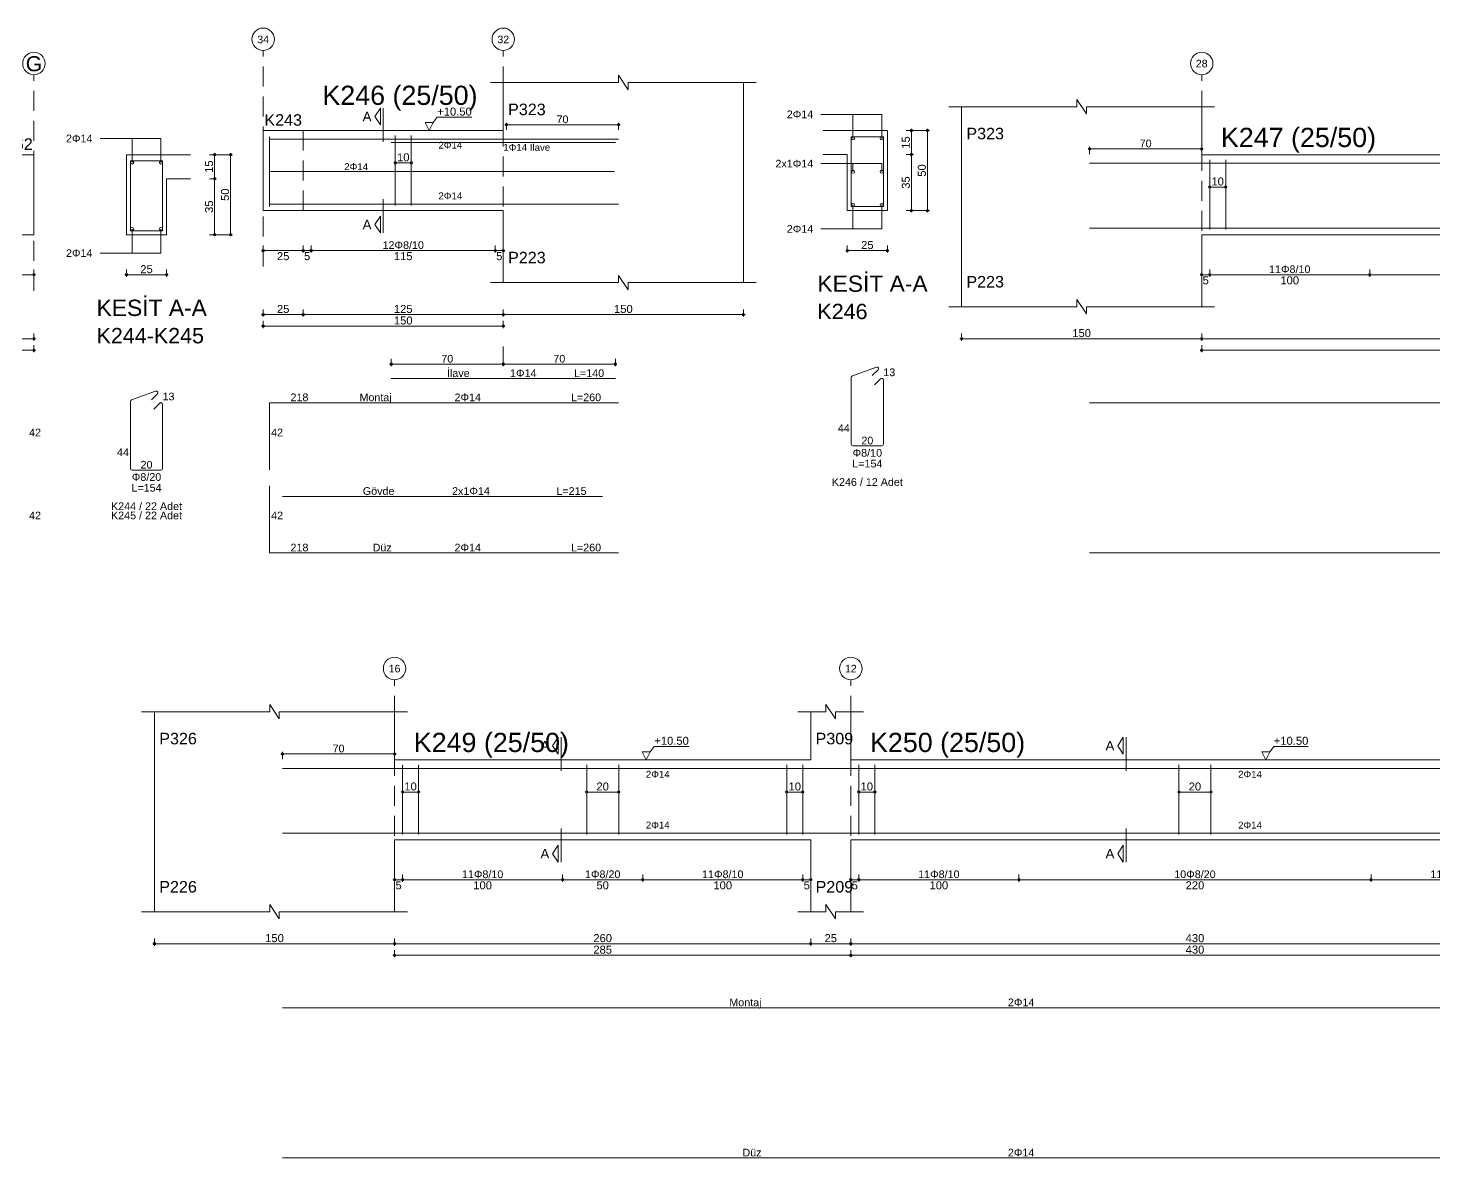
# Model space of a CAD drawing. Header units: millimetres. Extents: x 23801 to 80069, y 9628 to 14137.
# Drawn here: x 65077 to 66394, y 10728 to 11787 of the extents above; entities that cross this region are included whole.
import ezdxf

# ---------------------------------------------------------------- set-up
doc = ezdxf.new("R2010")
doc.units = ezdxf.units.MM
doc.linetypes.add('DASHDOT2', pattern=[12.7, 6.35, -3.175, 0, -3.175])
doc.linetypes.add('DASHED4', pattern=[18.75, 12.5, -6.25])
doc.layers.add('aks', color=251, linetype='DASHDOT2', lineweight=35)
for name, color, linetype in [('Donatı Topl. Uzun. Yazısı', 7, 'Continuous'), ('Donatı Uz. Yazısı', 7, 'Continuous'), ('Donatı Yazısı', 7, 'Continuous'), ('Donatı Çizgisi', 7, 'Continuous'), ('Kiriş', 7, 'Continuous'), ('Standart', 7, 'Continuous'), ('Ölçülendirme', 7, 'Continuous')]:
    doc.layers.add(name, color=color, linetype=linetype)
doc.styles.add('arial_1_18', font='arial.ttf', dxfattribs={"height": 0.2})

# ---------------------------------------------------------------- blocks, each defined once
blk = doc.blocks.new('IDE668Entity7480')
at = {"layer": 'aks', "color": 30, "linetype": 'DASHED4', "lineweight": 5}
blk.add_lwpolyline([(21102.76, 2001.7), (21102.76, 2136.7)], dxfattribs=at)
at = {"layer": 'aks', "color": 1, "linetype": 'Continuous', "lineweight": 5}
blk.add_circle((21102.76, 2143.7), 7, dxfattribs=at)
at = {"layer": 'Donatı Çizgisi', "color": 5, "linetype": 'Continuous', "lineweight": 5}
for points in [[(21163.09, 2039.2), (21163.09, 2082.8)], [(21163.09, 2082.8), (21183.09, 2082.8)], [(21183.09, 2039.2), (21183.09, 2082.8)], [(21163.09, 2039.2), (21183.09, 2039.2)], [(21163.09, 1890.62), (21163.09, 1932.49)], [(21163.76, 1933.44), (21178.77, 1938.91)], [(21176.2, 1933.59), (21179.84, 1937.23)], [(21177.58, 1927.68), (21181.35, 1931.46)], [(21183.09, 1890.62), (21183.09, 1930.74)], [(21164.11, 1889.6), (21182.07, 1889.6)]]:
    blk.add_lwpolyline(points, dxfattribs=at)
for centre in [(21164.09, 2081.8), (21182.09, 2081.8), (21164.09, 2040.2), (21182.09, 2040.2)]:
    blk.add_circle(centre, 1, dxfattribs=at)
for centre, start, end in [((21164.11, 1932.49), 110, 180), ((21179.12, 1937.95), 315, 110), ((21182.07, 1930.74), 0, 135), ((21164.11, 1890.62), 180, 270), ((21182.07, 1890.62), 270, 0)]:
    blk.add_arc(centre, 1.02, start, end, dxfattribs=at)
at = {"layer": 'Kiriş', "color": 1, "linetype": 'Continuous', "lineweight": 5}
for points in [[(20167.76, 2086.7), (21102.76, 2086.7)], [(21102.76, 2036.7), (21102.76, 2086.7)], [(21160.59, 2036.7), (21160.59, 2086.7)], [(21160.59, 2086.7), (21200.59, 2086.7)], [(21185.59, 2071.7), (21200.59, 2071.7)], [(21185.59, 2036.7), (21185.59, 2071.7)], [(20167.76, 2036.7), (21102.76, 2036.7)], [(21160.59, 2036.7), (21185.59, 2036.7)]]:
    blk.add_lwpolyline(points, dxfattribs=at)
at = {"layer": 'Kiriş', "color": 1, "linetype": 'DASHED4', "lineweight": 5}
blk.add_lwpolyline([(21102.76, 2036.7), (21102.76, 2086.7)], dxfattribs=at)
at = {"layer": 'Ölçülendirme', "color": 1, "linetype": 'Continuous', "lineweight": 5}
for points in [[(21144.09, 2096.8), (21182.09, 2096.8)], [(21164.09, 2081.8), (21164.09, 2096.8)], [(21182.09, 2081.8), (21182.09, 2096.8)], [(21212.34, 2086.7), (21226.84, 2086.7)], [(21215.59, 2035.7), (21215.59, 2087.7)], [(21225.59, 2035.7), (21225.59, 2087.7)], [(21212.34, 2071.7), (21216.84, 2071.7)], [(21164.09, 2025.2), (21164.09, 2040.2)], [(21182.09, 2025.2), (21182.09, 2040.2)], [(21212.34, 2036.7), (21226.84, 2036.7)], [(21144.09, 2025.2), (21182.09, 2025.2)], [(20166.76, 2011.7), (21103.76, 2011.7)], [(21102.76, 2010.45), (21102.76, 2014.95)], [(21159.59, 2011.7), (21186.59, 2011.7)], [(21160.59, 2010.45), (21160.59, 2014.95)], [(21185.59, 2010.45), (21185.59, 2014.95)], [(20166.76, 1971.7), (21103.76, 1971.7)], [(21102.76, 1970.45), (21102.76, 1974.95)], [(21102.76, 1963.25), (21102.76, 1967.75)], [(20166.76, 1964.5), (21103.76, 1964.5)]]:
    blk.add_lwpolyline(points, dxfattribs=at)
for centre in [(21215.59, 2086.7), (21225.59, 2086.7), (21215.59, 2071.7), (21215.59, 2036.7), (21225.59, 2036.7), (21102.76, 2011.7), (21160.59, 2011.7), (21185.59, 2011.7), (21102.76, 1971.7), (21102.76, 1964.5)]:
    blk.add_circle(centre, 0.75, dxfattribs=at)
at = {"layer": 'aks', "color": 1, "linetype": 'Continuous', "lineweight": 5, "style": 'arial_1_18'}
blk.add_text('G', height=9.45, dxfattribs=at).set_placement((21097.63, 2138.82))
at = {"layer": 'Donatı Topl. Uzun. Yazısı', "color": 1, "linetype": 'Continuous', "lineweight": 5, "style": 'arial_1_18'}
blk.add_text('L=154', height=4.8, dxfattribs=at).set_placement((21163.68, 1876.16))
at = {"layer": 'Donatı Uz. Yazısı', "color": 1, "linetype": 'Continuous', "lineweight": 5, "style": 'arial_1_18'}
for s, p in [('13', (21183.09, 1933.2)), ('42', (21099.72, 1910.7)), ('44', (21154.67, 1898.32)), ('20', (21169.36, 1890.56)), ('42', (21099.72, 1858.85))]:
    blk.add_text(s, height=4.8, dxfattribs=at).set_placement(p)
at = {"layer": 'Donatı Yazısı', "color": 5, "linetype": 'Continuous', "lineweight": 5, "style": 'arial_1_18'}
for s, p in [('2Φ14', (21122.76, 2094.4)), ('2Φ14', (21122.76, 2022.8)), ('Φ8/20', (21163.89, 1882.88)), ('K244 / 22 Adet', (21150.91, 1864.64)), ('K245 / 22 Adet', (21150.91, 1858.88))]:
    blk.add_text(s, height=4.8, dxfattribs=at).set_placement(p)
at = {"layer": 'Kiriş', "color": 1, "linetype": 'Continuous', "lineweight": 5, "style": 'arial_1_18'}
for s, height, p in [('K262', 7.2, (21078.51, 2089.7)), ('KESİT A-A', 10.2, (21141.89, 1985.9)), ('K244-K245', 9.6, (21141.89, 1968.82))]:
    blk.add_text(s, height=height, dxfattribs=at).set_placement(p)
at = {"layer": 'Ölçülendirme', "color": 1, "linetype": 'Continuous', "lineweight": 5, "style": 'arial_1_18'}
for s, p in [('15', (21214.63, 2075.32)), ('50', (21224.63, 2057.82)), ('35', (21214.63, 2050.32))]:
    blk.add_text(s, height=5, rotation=90, dxfattribs=at).set_placement(p)
blk.add_text('25', height=5, dxfattribs=at).set_placement((21169.21, 2012.66))
blk = doc.blocks.new('IDE668Entity7481')
at = {"layer": 'aks', "color": 30, "linetype": 'DASHED4', "lineweight": 5}
for points in [[(21245.96, 2016.8), (21245.96, 2151.8)], [(21395.96, 2016.8), (21395.96, 2151.8)], [(21395.96, 1955.8), (21395.96, 1966.8)]]:
    blk.add_lwpolyline(points, dxfattribs=at)
at = {"layer": 'aks', "color": 1, "linetype": 'Continuous', "lineweight": 5}
for centre in [(21245.96, 2158.8), (21395.96, 2158.8)]:
    blk.add_circle(centre, 7, dxfattribs=at)
at = {"layer": 'Donatı Çizgisi', "color": 5, "linetype": 'Continuous', "lineweight": 5}
for points in [[(21249.96, 2054.4), (21249.96, 2097.8)], [(21249.96, 2096.4), (21467.96, 2096.4)], [(21325.96, 2094.4), (21465.96, 2094.4)], [(21328.46, 2055), (21328.46, 2098.6)], [(21338.46, 2055), (21338.46, 2098.6)], [(21613.38, 2054.3), (21613.38, 2097.9)], [(21613.38, 2097.9), (21633.38, 2097.9)], [(21633.38, 2054.3), (21633.38, 2097.9)], [(21250.46, 2076.1), (21465.46, 2076.1)], [(21249.96, 2055.8), (21467.96, 2055.8)], [(21613.38, 2054.3), (21633.38, 2054.3)], [(21614.05, 1948.54), (21629.05, 1954.01)], [(21626.48, 1948.69), (21630.13, 1952.33)], [(21325.96, 1946.8), (21465.96, 1946.8)], [(21613.38, 1905.72), (21613.38, 1947.59)], [(21627.86, 1942.78), (21631.64, 1946.56)], [(21633.38, 1905.72), (21633.38, 1945.84)], [(21249.96, 1889.7), (21249.96, 1931.7)], [(21249.96, 1931.7), (21467.96, 1931.7)], [(21614.4, 1904.7), (21632.36, 1904.7)], [(21249.96, 1837.85), (21249.96, 1879.85)], [(21257.96, 1873.15), (21457.96, 1873.15)], [(21249.96, 1837.85), (21467.96, 1837.85)]]:
    blk.add_lwpolyline(points, dxfattribs=at)
for centre in [(21614.38, 2096.9), (21632.38, 2096.9), (21614.38, 2076.1), (21632.38, 2076.1), (21614.38, 2055.3), (21632.38, 2055.3)]:
    blk.add_circle(centre, 1, dxfattribs=at)
for centre, start, end in [((21629.4, 1953.05), 315, 110), ((21614.4, 1947.59), 110, 180), ((21632.36, 1945.84), 0, 135), ((21614.4, 1905.72), 180, 270), ((21632.36, 1905.72), 270, 0)]:
    blk.add_arc(centre, 1.02, start, end, dxfattribs=at)
at = {"layer": 'Kiriş', "color": 1, "linetype": 'Continuous', "lineweight": 5}
for points in [[(21467.96, 2131.8), (21467.96, 2136.3)], [(21473.96, 2127.3), (21467.96, 2136.3)], [(21387.96, 2131.8), (21467.96, 2131.8)], [(21395.96, 2101.8), (21395.96, 2131.8)], [(21473.96, 2127.3), (21473.96, 2131.8)], [(21473.96, 2131.8), (21553.96, 2131.8)], [(21545.96, 2006.8), (21545.96, 2131.8)], [(21245.96, 2051.8), (21245.96, 2101.8)], [(21245.96, 2101.8), (21395.96, 2101.8)], [(21595.88, 2101.8), (21635.88, 2101.8)], [(21635.88, 2051.8), (21635.88, 2101.8)], [(21595.88, 2086.8), (21610.88, 2086.8)], [(21610.88, 2051.8), (21610.88, 2086.8)], [(21245.96, 2051.8), (21395.96, 2051.8)], [(21395.96, 2006.8), (21395.96, 2051.8)], [(21610.88, 2051.8), (21635.88, 2051.8)], [(21473.96, 2002.3), (21467.96, 2011.3)], [(21467.96, 2006.8), (21467.96, 2011.3)], [(21387.96, 2006.8), (21467.96, 2006.8)], [(21473.96, 2006.8), (21553.96, 2006.8)], [(21473.96, 2002.3), (21473.96, 2006.8)]]:
    blk.add_lwpolyline(points, dxfattribs=at)
at = {"layer": 'Kiriş', "color": 1, "linetype": 'DASHED4', "lineweight": 5}
for points in [[(21245.96, 2051.8), (21245.96, 2101.8)], [(21270.96, 2051.8), (21270.96, 2101.8)]]:
    blk.add_lwpolyline(points, dxfattribs=at)
at = {"layer": 'Ölçülendirme', "color": 1, "linetype": 'Continuous', "lineweight": 5}
for points in [[(21315.71, 2110.55), (21319.21, 2115.8)], [(21319.21, 2105.3), (21315.71, 2110.55)], [(21319.21, 2105.3), (21319.21, 2115.8)], [(21320.96, 2094.8), (21320.96, 2115.8)], [(21352.21, 2106.8), (21354.71, 2110.13)], [(21354.71, 2110.13), (21376.27, 2110.13)], [(21594.38, 2111.9), (21632.38, 2111.9)], [(21614.38, 2096.9), (21614.38, 2111.9)], [(21632.38, 2096.9), (21632.38, 2111.9)], [(21349.71, 2101.8), (21347.21, 2106.8)], [(21347.21, 2106.8), (21352.21, 2106.8)], [(21352.21, 2106.8), (21349.71, 2101.8)], [(21349.71, 2101.8), (21349.71, 2101.8)], [(21396.96, 2105.4), (21468.96, 2105.4)], [(21397.96, 2102.15), (21397.96, 2106.65)], [(21467.96, 2102.15), (21467.96, 2106.65)], [(21647.63, 2101.8), (21662.13, 2101.8)], [(21650.88, 2050.8), (21650.88, 2102.8)], [(21660.88, 2050.8), (21660.88, 2102.8)], [(21328.46, 2081.6), (21338.46, 2081.6)], [(21647.63, 2086.8), (21652.13, 2086.8)], [(21594.38, 2081.1), (21632.38, 2081.1)], [(21614.38, 2076.1), (21614.38, 2081.1)], [(21632.38, 2076.1), (21632.38, 2081.1)], [(21320.96, 2037.8), (21320.96, 2058.8)], [(21614.38, 2040.3), (21614.38, 2055.3)], [(21632.38, 2040.3), (21632.38, 2055.3)], [(21315.71, 2043.05), (21319.21, 2048.3)], [(21319.21, 2037.8), (21319.21, 2048.3)], [(21647.63, 2051.8), (21662.13, 2051.8)], [(21319.21, 2037.8), (21315.71, 2043.05)], [(21594.38, 2040.3), (21632.38, 2040.3)], [(21245.96, 2025.55), (21245.96, 2030.05)], [(21270.96, 2025.55), (21270.96, 2030.05)], [(21275.96, 2025.55), (21275.96, 2030.05)], [(21390.96, 2025.55), (21390.96, 2030.05)], [(21395.96, 2025.55), (21395.96, 2030.05)], [(21610.88, 2025.55), (21610.88, 2030.05)], [(21635.88, 2025.55), (21635.88, 2030.05)], [(21244.96, 2026.8), (21396.96, 2026.8)], [(21609.88, 2026.8), (21636.88, 2026.8)], [(21244.96, 1986.8), (21546.96, 1986.8)], [(21245.96, 1985.55), (21245.96, 1990.05)], [(21270.96, 1985.55), (21270.96, 1990.05)], [(21395.96, 1985.55), (21395.96, 1990.05)], [(21545.96, 1985.55), (21545.96, 1990.05)], [(21244.96, 1979.6), (21396.96, 1979.6)], [(21245.96, 1978.35), (21245.96, 1982.85)], [(21395.96, 1978.35), (21395.96, 1982.85)], [(21325.96, 1954.55), (21325.96, 1959.05)], [(21395.96, 1954.55), (21395.96, 1959.05)], [(21395.96, 1954.55), (21395.96, 1959.05)], [(21465.96, 1954.55), (21465.96, 1959.05)], [(21324.96, 1955.8), (21396.96, 1955.8)], [(21394.96, 1955.8), (21466.96, 1955.8)]]:
    blk.add_lwpolyline(points, dxfattribs=at)
for centre in [(21397.96, 2105.4), (21467.96, 2105.4), (21650.88, 2101.8), (21660.88, 2101.8), (21328.46, 2081.6), (21338.46, 2081.6), (21650.88, 2086.8), (21650.88, 2051.8), (21660.88, 2051.8), (21245.96, 2026.8), (21270.96, 2026.8), (21270.96, 2026.8), (21275.96, 2026.8), (21275.96, 2026.8), (21390.96, 2026.8), (21390.96, 2026.8), (21395.96, 2026.8), (21610.88, 2026.8), (21635.88, 2026.8), (21245.96, 1986.8), (21270.96, 1986.8), (21270.96, 1986.8), (21395.96, 1986.8), (21395.96, 1986.8), (21545.96, 1986.8), (21245.96, 1979.6), (21395.96, 1979.6), (21325.96, 1955.8), (21395.96, 1955.8), (21395.96, 1955.8), (21465.96, 1955.8)]:
    blk.add_circle(centre, 0.75, dxfattribs=at)
at = {"layer": 'aks', "color": 1, "linetype": 'Continuous', "lineweight": 5, "style": 'arial_1_18'}
for s, p in [('34', (21242.29, 2156.36)), ('32', (21392.29, 2156.36))]:
    blk.add_text(s, height=4.725, dxfattribs=at).set_placement(p)
at = {"layer": 'Donatı Topl. Uzun. Yazısı', "color": 1, "linetype": 'Continuous', "lineweight": 5, "style": 'arial_1_18'}
for s, p in [('L=140', (21440.13, 1947.76)), ('L=260', (21438.23, 1932.66)), ('L=154', (21613.96, 1891.26)), ('L=215', (21429.13, 1874.11)), ('L=260', (21438.23, 1838.81))]:
    blk.add_text(s, height=4.8, dxfattribs=at).set_placement(p)
at = {"layer": 'Donatı Uz. Yazısı', "color": 1, "linetype": 'Continuous', "lineweight": 5, "style": 'arial_1_18'}
for s, p in [('13', (21633.38, 1948.3)), ('218', (21263.04, 1932.66)), ('42', (21250.92, 1910.7)), ('44', (21604.96, 1913.42)), ('20', (21619.65, 1905.66)), ('42', (21250.92, 1858.85)), ('218', (21263.04, 1838.81))]:
    blk.add_text(s, height=4.8, dxfattribs=at).set_placement(p)
at = {"layer": 'Donatı Yazısı', "color": 5, "linetype": 'Continuous', "lineweight": 5, "style": 'arial_1_18'}
for s, height, p in [('2Φ14', 4.8, (21573.04, 2109.5)), ('1Φ14 İlave', 4.32, (21395.96, 2089.12)), ('2x1Φ14', 4.8, (21565.96, 2078.7)), ('2Φ14', 4.8, (21573.04, 2037.9)), ('1Φ14', 4.8, (21400.16, 1947.76)), ('2Φ14', 4.8, (21365.5, 1932.66)), ('Φ8/10', 4.8, (21614.18, 1897.98)), ('K246 / 12 Adet', 4.8, (21601.19, 1879.74)), ('2x1Φ14', 4.8, (21363.96, 1874.11)), ('2Φ14', 4.8, (21365.5, 1838.81))]:
    blk.add_text(s, height=height, dxfattribs=at).set_placement(p)
for p in [(21355.42, 2090.52), (21296.62, 2077.06), (21355.42, 2058.76)]:
    blk.add_text('2Φ14', height=4.32, rotation=360, dxfattribs=at).set_placement(p)
at = {"layer": 'Donatı Yazısı', "color": 1, "linetype": 'Continuous', "lineweight": 5, "style": 'arial_1_18'}
for s, p in [('İlave', (21360.79, 1947.76)), ('Montaj', (21306.13, 1932.66)), ('Gövde', (21308.21, 1874.11)), ('Düz', (21314.34, 1838.81))]:
    blk.add_text(s, height=4.8, dxfattribs=at).set_placement(p)
at = {"layer": 'Kiriş', "color": 1, "linetype": 'Continuous', "lineweight": 5, "style": 'arial_1_18'}
for s, height, p in [('K246 (25/50)', 12, (21282.96, 2117.8)), ('P323', 7.2, (21398.96, 2111.4)), ('K243', 7.2, (21246.72, 2104.8)), ('P223', 7.2, (21398.96, 2018.8)), ('KESİT A-A', 10.2, (21592.18, 2001)), ('K246', 9.6, (21592.18, 1983.92))]:
    blk.add_text(s, height=height, dxfattribs=at).set_placement(p)
at = {"layer": 'Ölçülendirme', "color": 1, "linetype": 'Continuous', "lineweight": 5, "style": 'arial_1_18'}
for s, height, p in [('A', 5.95, (21308.07, 2107.57)), ('+10.50', 5, (21354.71, 2111.13)), ('70', 4.8, (21429.23, 2106.4)), ('A', 5.95, (21308.07, 2040.07)), ('25', 5, (21619.49, 2027.76)), ('25', 5, (21254.58, 2020.8)), ('5', 5, (21271.52, 2020.8)), ('115', 5, (21327.63, 2020.8)), ('5', 5, (21391.52, 2020.8)), ('25', 5, (21254.58, 1987.8)), ('125', 5, (21327.63, 1987.8)), ('150', 5, (21327.63, 1980.6)), ('150', 5, (21465.13, 1987.8))]:
    blk.add_text(s, height=height, dxfattribs=at).set_placement(p)
for s, rotation, p in [('15', 90, (21649.92, 2090.42)), ('10', 360, (21329.58, 2082.56)), ('35', 90, (21649.92, 2065.42)), ('50', 90, (21659.92, 2072.92))]:
    blk.add_text(s, height=5, rotation=rotation, dxfattribs=at).set_placement(p)
at = {"layer": 'Ölçülendirme', "color": 5, "linetype": 'Continuous', "lineweight": 5, "style": 'arial_1_18'}
for s, p in [('12Φ8/10', (21320.53, 2027.8)), ('70', (21357.23, 1956.8)), ('70', (21427.23, 1956.8))]:
    blk.add_text(s, height=4.8, dxfattribs=at).set_placement(p)
blk = doc.blocks.new('IDE668Entity7482')
at = {"layer": 'aks', "color": 30, "linetype": 'DASHED4', "lineweight": 5}
blk.add_lwpolyline([(21832.25, 2001.7), (21832.25, 2136.7)], dxfattribs=at)
at = {"layer": 'aks', "color": 1, "linetype": 'Continuous', "lineweight": 5}
blk.add_circle((21832.25, 2143.7), 7, dxfattribs=at)
at = {"layer": 'Donatı Çizgisi', "color": 5, "linetype": 'Continuous', "lineweight": 5}
for points in [[(21762.25, 2081.3), (22617.25, 2081.3)], [(21837.25, 2039.9), (21837.25, 2083.5)], [(21847.25, 2039.9), (21847.25, 2083.5)], [(21762.25, 2040.7), (22617.25, 2040.7)], [(21762.25, 1931.7), (22617.25, 1931.7)], [(21762.25, 1837.85), (22617.25, 1837.85)]]:
    blk.add_lwpolyline(points, dxfattribs=at)
at = {"layer": 'Kiriş', "color": 1, "linetype": 'Continuous', "lineweight": 5}
for points in [[(21674.25, 2116.7), (21754.25, 2116.7)], [(21682.25, 1991.7), (21682.25, 2116.7)], [(21754.25, 2116.7), (21754.25, 2121.2)], [(21760.25, 2112.2), (21754.25, 2121.2)], [(21760.25, 2112.2), (21760.25, 2116.7)], [(21760.25, 2116.7), (21840.25, 2116.7)], [(21832.25, 2086.7), (21832.25, 2116.7)], [(21832.25, 2086.7), (22262.25, 2086.7)], [(21832.25, 2036.7), (22262.25, 2036.7)], [(21832.25, 1991.7), (21832.25, 2036.7)], [(21760.25, 1987.2), (21754.25, 1996.2)], [(21754.25, 1991.7), (21754.25, 1996.2)], [(21674.25, 1991.7), (21754.25, 1991.7)], [(21760.25, 1991.7), (21840.25, 1991.7)], [(21760.25, 1987.2), (21760.25, 1991.7)]]:
    blk.add_lwpolyline(points, dxfattribs=at)
at = {"layer": 'Ölçülendirme', "color": 1, "linetype": 'Continuous', "lineweight": 5}
for points in [[(21761.25, 2090.3), (21833.25, 2090.3)], [(21762.25, 2087.05), (21762.25, 2091.55)], [(21832.25, 2087.05), (21832.25, 2091.55)], [(21837.25, 2066.5), (21847.25, 2066.5)], [(21831.25, 2011.7), (22263.25, 2011.7)], [(21832.25, 2010.45), (21832.25, 2014.95)], [(21837.25, 2010.45), (21837.25, 2014.95)], [(21937.25, 2010.45), (21937.25, 2014.95)], [(21681.25, 1971.7), (22698.25, 1971.7)], [(21682.25, 1970.45), (21682.25, 1974.95)], [(21832.25, 1970.45), (21832.25, 1974.95)], [(21832.25, 1963.25), (21832.25, 1967.75)], [(21831.25, 1964.5), (22548.25, 1964.5)]]:
    blk.add_lwpolyline(points, dxfattribs=at)
for centre in [(21762.25, 2090.3), (21832.25, 2090.3), (21837.25, 2066.5), (21847.25, 2066.5), (21832.25, 2011.7), (21837.25, 2011.7), (21837.25, 2011.7), (21937.25, 2011.7), (21937.25, 2011.7), (21682.25, 1971.7), (21832.25, 1971.7), (21832.25, 1971.7), (21832.25, 1964.5)]:
    blk.add_circle(centre, 0.75, dxfattribs=at)
at = {"layer": 'aks', "color": 1, "linetype": 'Continuous', "lineweight": 5, "style": 'arial_1_18'}
blk.add_text('28', height=4.725, dxfattribs=at).set_placement((21828.58, 2141.26))
at = {"layer": 'Kiriş', "color": 1, "linetype": 'Continuous', "lineweight": 5, "style": 'arial_1_18'}
for s, height, p in [('P323', 7.2, (21685.25, 2096.3)), ('K247 (25/50)', 12, (21844.25, 2091.5)), ('P223', 7.2, (21685.25, 2003.7))]:
    blk.add_text(s, height=height, dxfattribs=at).set_placement(p)
at = {"layer": 'Ölçülendirme', "color": 1, "linetype": 'Continuous', "lineweight": 5, "style": 'arial_1_18'}
for s, height, p in [('70', 4.8, (21793.52, 2091.3)), ('5', 5, (21832.8, 2005.7)), ('100', 5, (21881.42, 2005.7)), ('150', 5, (21751.42, 1972.7))]:
    blk.add_text(s, height=height, dxfattribs=at).set_placement(p)
blk.add_text('10', height=5, rotation=360, dxfattribs=at).set_placement((21838.36, 2067.46))
at = {"layer": 'Ölçülendirme', "color": 5, "linetype": 'Continuous', "lineweight": 5, "style": 'arial_1_18'}
blk.add_text('11Φ8/10', height=4.8, dxfattribs=at).set_placement((21874.32, 2012.7))
blk = doc.blocks.new('IDE668Entity7483')
at = {"layer": 'aks', "color": 30, "linetype": 'DASHED4', "lineweight": 5}
for points in [[(22976.45, 2001.7), (22976.45, 2136.7)], [(23261.45, 2001.7), (23261.45, 2136.7)]]:
    blk.add_lwpolyline(points, dxfattribs=at)
at = {"layer": 'aks', "color": 1, "linetype": 'Continuous', "lineweight": 5}
for centre in [(22976.45, 2143.7), (23261.45, 2143.7)]:
    blk.add_circle(centre, 7, dxfattribs=at)
at = {"layer": 'Donatı Çizgisi', "color": 5, "linetype": 'Continuous', "lineweight": 5}
for points in [[(22906.45, 2081.3), (23761.45, 2081.3)], [(22981.45, 2039.9), (22981.45, 2083.5)], [(22991.45, 2039.9), (22991.45, 2083.5)], [(23096.45, 2039.9), (23096.45, 2083.5)], [(23116.45, 2039.9), (23116.45, 2083.5)], [(23221.45, 2039.9), (23221.45, 2083.5)], [(23231.45, 2039.9), (23231.45, 2083.5)], [(23266.45, 2039.9), (23266.45, 2083.5)], [(23276.45, 2039.9), (23276.45, 2083.5)], [(23466.45, 2039.9), (23466.45, 2083.5)], [(23486.45, 2039.9), (23486.45, 2083.5)], [(22906.45, 2040.7), (23761.45, 2040.7)], [(22906.45, 1931.7), (23761.45, 1931.7)], [(22906.45, 1837.85), (23761.45, 1837.85)]]:
    blk.add_lwpolyline(points, dxfattribs=at)
at = {"layer": 'Kiriş', "color": 1, "linetype": 'Continuous', "lineweight": 5}
for points in [[(22818.45, 2116.7), (22898.45, 2116.7)], [(22826.45, 1991.7), (22826.45, 2116.7)], [(22898.45, 2116.7), (22898.45, 2121.2)], [(22904.45, 2112.2), (22898.45, 2121.2)], [(22904.45, 2112.2), (22904.45, 2116.7)], [(22904.45, 2116.7), (22984.45, 2116.7)], [(22976.45, 2086.7), (22976.45, 2116.7)], [(23228.45, 2116.7), (23245.95, 2116.7)], [(23236.45, 2086.7), (23236.45, 2116.7)], [(23245.95, 2116.7), (23245.95, 2121.2)], [(23251.95, 2112.2), (23245.95, 2121.2)], [(23251.95, 2116.7), (23269.45, 2116.7)], [(23251.95, 2112.2), (23251.95, 2116.7)], [(23261.45, 2086.7), (23261.45, 2116.7)], [(22976.45, 2086.7), (23236.45, 2086.7)], [(23261.45, 2086.7), (23691.45, 2086.7)], [(22976.45, 2036.7), (23236.45, 2036.7)], [(22976.45, 1991.7), (22976.45, 2036.7)], [(23236.45, 1991.7), (23236.45, 2036.7)], [(23261.45, 2036.7), (23691.45, 2036.7)], [(23261.45, 1991.7), (23261.45, 2036.7)], [(22904.45, 1987.2), (22898.45, 1996.2)], [(22898.45, 1991.7), (22898.45, 1996.2)], [(23251.95, 1987.2), (23245.95, 1996.2)], [(23245.95, 1991.7), (23245.95, 1996.2)], [(22818.45, 1991.7), (22898.45, 1991.7)], [(22904.45, 1991.7), (22984.45, 1991.7)], [(22904.45, 1987.2), (22904.45, 1991.7)], [(23228.45, 1991.7), (23245.95, 1991.7)], [(23251.95, 1991.7), (23269.45, 1991.7)], [(23251.95, 1987.2), (23251.95, 1991.7)]]:
    blk.add_lwpolyline(points, dxfattribs=at)
at = {"layer": 'Ölçülendirme', "color": 1, "linetype": 'Continuous', "lineweight": 5}
for points in [[(23075.2, 2095.45), (23078.7, 2100.7)], [(23078.7, 2090.2), (23078.7, 2100.7)], [(23080.45, 2079.7), (23080.45, 2100.7)], [(23428.2, 2095.45), (23431.7, 2100.7)], [(23431.7, 2090.2), (23431.7, 2100.7)], [(23433.45, 2079.7), (23433.45, 2100.7)], [(22905.45, 2090.3), (22977.45, 2090.3)], [(22906.45, 2087.05), (22906.45, 2091.55)], [(22976.45, 2087.05), (22976.45, 2091.55)], [(23078.7, 2090.2), (23075.2, 2095.45)], [(23133.7, 2086.7), (23131.2, 2091.7)], [(23131.2, 2091.7), (23136.2, 2091.7)], [(23136.2, 2091.7), (23133.7, 2086.7)], [(23136.2, 2091.7), (23138.7, 2095.03)], [(23138.7, 2095.03), (23160.26, 2095.03)], [(23431.7, 2090.2), (23428.2, 2095.45)], [(23520.7, 2086.7), (23518.2, 2091.7)], [(23518.2, 2091.7), (23523.2, 2091.7)], [(23523.2, 2091.7), (23520.7, 2086.7)], [(23523.2, 2091.7), (23525.7, 2095.03)], [(23525.7, 2095.03), (23547.26, 2095.03)], [(23133.7, 2086.7), (23133.7, 2086.7)], [(23520.7, 2086.7), (23520.7, 2086.7)], [(22981.45, 2066.5), (22991.45, 2066.5)], [(23096.45, 2066.5), (23116.45, 2066.5)], [(23221.45, 2066.5), (23231.45, 2066.5)], [(23266.45, 2066.5), (23276.45, 2066.5)], [(23466.45, 2066.5), (23486.45, 2066.5)], [(23080.45, 2022.7), (23080.45, 2043.7)], [(23433.45, 2022.7), (23433.45, 2043.7)], [(23075.2, 2027.95), (23078.7, 2033.2)], [(23078.7, 2022.7), (23078.7, 2033.2)], [(23428.2, 2027.95), (23431.7, 2033.2)], [(23431.7, 2022.7), (23431.7, 2033.2)], [(23078.7, 2022.7), (23075.2, 2027.95)], [(23431.7, 2022.7), (23428.2, 2027.95)], [(22975.45, 2011.7), (23237.45, 2011.7)], [(22976.45, 2010.45), (22976.45, 2014.95)], [(22981.45, 2010.45), (22981.45, 2014.95)], [(23081.45, 2010.45), (23081.45, 2014.95)], [(23131.45, 2010.45), (23131.45, 2014.95)], [(23231.45, 2010.45), (23231.45, 2014.95)], [(23236.45, 2010.45), (23236.45, 2014.95)], [(23260.45, 2011.7), (23692.45, 2011.7)], [(23261.45, 2010.45), (23261.45, 2014.95)], [(23266.45, 2010.45), (23266.45, 2014.95)], [(23366.45, 2010.45), (23366.45, 2014.95)], [(23586.45, 2010.45), (23586.45, 2014.95)], [(22825.45, 1971.7), (23842.45, 1971.7)], [(22826.45, 1970.45), (22826.45, 1974.95)], [(22976.45, 1970.45), (22976.45, 1974.95)], [(22976.45, 1963.25), (22976.45, 1967.75)], [(23236.45, 1970.45), (23236.45, 1974.95)], [(23261.45, 1970.45), (23261.45, 1974.95)], [(23261.45, 1963.25), (23261.45, 1967.75)], [(22975.45, 1964.5), (23692.45, 1964.5)]]:
    blk.add_lwpolyline(points, dxfattribs=at)
for centre in [(22906.45, 2090.3), (22976.45, 2090.3), (22981.45, 2066.5), (22991.45, 2066.5), (23096.45, 2066.5), (23116.45, 2066.5), (23221.45, 2066.5), (23231.45, 2066.5), (23266.45, 2066.5), (23276.45, 2066.5), (23466.45, 2066.5), (23486.45, 2066.5), (22976.45, 2011.7), (22981.45, 2011.7), (22981.45, 2011.7), (23081.45, 2011.7), (23081.45, 2011.7), (23131.45, 2011.7), (23131.45, 2011.7), (23231.45, 2011.7), (23231.45, 2011.7), (23236.45, 2011.7), (23261.45, 2011.7), (23266.45, 2011.7), (23266.45, 2011.7), (23366.45, 2011.7), (23366.45, 2011.7), (23586.45, 2011.7), (23586.45, 2011.7), (22826.45, 1971.7), (22976.45, 1971.7), (22976.45, 1971.7), (23236.45, 1971.7), (23236.45, 1971.7), (23261.45, 1971.7), (23261.45, 1971.7), (22976.45, 1964.5), (23261.45, 1964.5), (23261.45, 1964.5)]:
    blk.add_circle(centre, 0.75, dxfattribs=at)
at = {"layer": 'aks', "color": 1, "linetype": 'Continuous', "lineweight": 5, "style": 'arial_1_18'}
for s, p in [('16', (22972.78, 2141.26)), ('12', (23257.78, 2141.26))]:
    blk.add_text(s, height=4.725, dxfattribs=at).set_placement(p)
at = {"layer": 'Donatı Yazısı', "color": 5, "linetype": 'Continuous', "lineweight": 5, "style": 'arial_1_18'}
for p in [(23133.41, 2075.42), (23503.41, 2075.42), (23133.41, 2043.66), (23503.41, 2043.66)]:
    blk.add_text('2Φ14', height=4.32, rotation=360, dxfattribs=at).set_placement(p)
at = {"layer": 'Donatı Yazısı', "color": 1, "linetype": 'Continuous', "lineweight": 5, "style": 'arial_1_18'}
for s, p in [('Montaj', (23185.57, 1932.66)), ('Düz', (23193.78, 1838.81))]:
    blk.add_text(s, height=4.8, dxfattribs=at).set_placement(p)
at = {"layer": 'Donatı Yazısı', "color": 5, "linetype": 'Continuous', "lineweight": 5, "style": 'arial_1_18'}
for p in [(23359.6, 1932.66), (23359.6, 1838.81)]:
    blk.add_text('2Φ14', height=4.8, dxfattribs=at).set_placement(p)
at = {"layer": 'Kiriş', "color": 1, "linetype": 'Continuous', "lineweight": 5, "style": 'arial_1_18'}
for s, height, p in [('P326', 7.2, (22829.45, 2096.3)), ('K249 (25/50)', 12, (22988.45, 2091.5)), ('P309', 7.2, (23239.45, 2096.3)), ('K250 (25/50)', 12, (23273.45, 2091.5)), ('P226', 7.2, (22829.45, 2003.7)), ('P209', 7.2, (23239.45, 2003.7))]:
    blk.add_text(s, height=height, dxfattribs=at).set_placement(p)
at = {"layer": 'Ölçülendirme', "color": 1, "linetype": 'Continuous', "lineweight": 5, "style": 'arial_1_18'}
for s, height, p in [('+10.50', 5, (23138.7, 2096.03)), ('+10.50', 5, (23525.7, 2096.03)), ('70', 4.8, (22937.72, 2091.3)), ('A', 5.95, (23067.56, 2092.48)), ('A', 5.95, (23420.56, 2092.48)), ('A', 5.95, (23067.56, 2024.98)), ('A', 5.95, (23420.56, 2024.98)), ('5', 5, (22977.01, 2005.7)), ('100', 5, (23025.62, 2005.7)), ('50', 5, (23102.56, 2005.7)), ('100', 5, (23175.62, 2005.7)), ('5', 5, (23232.01, 2005.7)), ('5', 5, (23262.01, 2005.7)), ('100', 5, (23310.62, 2005.7)), ('220', 5, (23470.62, 2005.7)), ('150', 5, (22895.62, 1972.7)), ('260', 5, (23100.62, 1972.7)), ('25', 5, (23245.06, 1972.7)), ('430', 5, (23470.62, 1972.7)), ('285', 5, (23100.62, 1965.5)), ('430', 5, (23470.62, 1965.5))]:
    blk.add_text(s, height=height, dxfattribs=at).set_placement(p)
for s, p in [('10', (22982.56, 2067.46)), ('20', (23102.56, 2067.46)), ('10', (23222.56, 2067.46)), ('10', (23267.56, 2067.46)), ('20', (23472.56, 2067.46))]:
    blk.add_text(s, height=5, rotation=360, dxfattribs=at).set_placement(p)
at = {"layer": 'Ölçülendirme', "color": 5, "linetype": 'Continuous', "lineweight": 5, "style": 'arial_1_18'}
for s, p in [('11Φ8/10', (23018.52, 2012.7)), ('1Φ8/20', (23095.39, 2012.7)), ('11Φ8/10', (23168.52, 2012.7)), ('11Φ8/10', (23303.52, 2012.7)), ('10Φ8/20', (23463.52, 2012.7)), ('11Φ8/10', (23623.52, 2012.7))]:
    blk.add_text(s, height=4.8, dxfattribs=at).set_placement(p)

msp = doc.modelspace()

# ---------------------------------------------------------------- block references
at = {"layer": 'Standart', "xscale": 1.5, "yscale": 1.5, "zscale": 1.5}
for name, p in [('IDE668Entity7481', (33428.2, 8538.6)), ('IDE668Entity7480', (33428.2, 8538.6)), ('IDE668Entity7482', (33428.2, 8538.6)), ('IDE668Entity7483', (30955.6, 7971.5))]:
    msp.add_blockref(name, p, dxfattribs=at)

doc.saveas('drawing.dxf')
